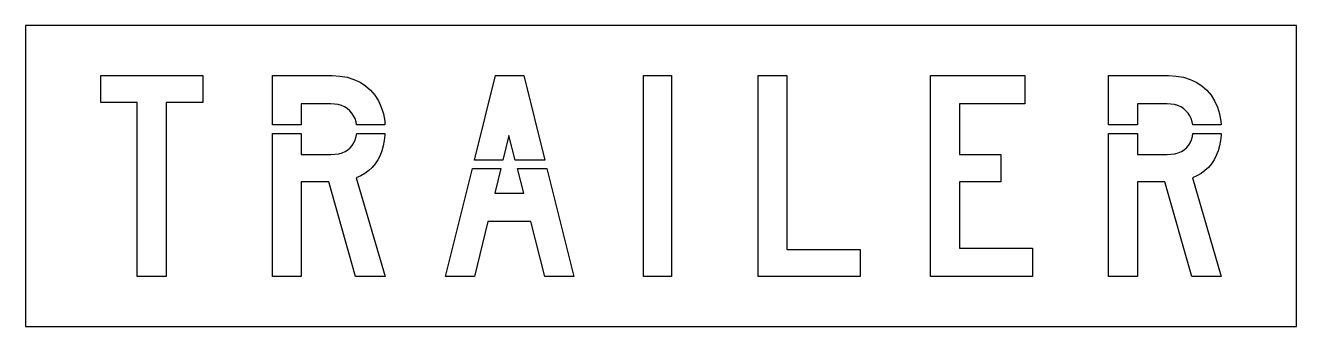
# Model space of a CAD drawing. Extents: x 0 to 76, y 0 to 18.
import ezdxf

# ---------------------------------------------------------------- set-up
doc = ezdxf.new("R2010")
doc.units = 0
doc.layers.add('CUT', color=7, linetype='Continuous')
doc.layers.add('OUTSIDE', color=1, linetype='Continuous')

msp = doc.modelspace()

# ---------------------------------------------------------------- linework, layer by layer
at = {"layer": 'CUT'}
for points in [[(4.5, 13.4004), (4.5, 15), (10.6056, 15), (10.6056, 13.4004), (8.4156, 13.4004), (8.4156, 3), (6.6888, 3), (6.6888, 13.4004)], [(19.3897, 12.9048), (19.2433, 13.0272), (19.0789, 13.1292), (18.8977, 13.2096), (18.6997, 13.2684), (18.4885, 13.3032), (18.2629, 13.3152), (16.4941, 13.3152), (16.4941, 12.0506), (14.7685, 12.0506), (14.7685, 15), (18.3469, 15), (18.8077, 14.9736), (19.2385, 14.898), (19.6393, 14.772), (20.0077, 14.6004), (20.3413, 14.3844), (20.6365, 14.1264), (20.8933, 13.8276), (21.1069, 13.4904), (21.2785, 13.1172), (21.4021, 12.7092), (21.4789, 12.27), (21.4912, 12.0506), (19.8026, 12.0506), (19.7701, 12.234), (19.7077, 12.4272), (19.6225, 12.6048), (19.5157, 12.7644)], [(28.1101, 15), (29.7949, 15), (31.0539, 9.9458), (29.2885, 9.9458), (28.9105, 11.4216), (28.5506, 9.9458), (26.8511, 9.9458)], [(36.947, 3), (36.947, 15), (38.6306, 15), (38.6306, 3)], [(45.5307, 4.5996), (49.9095, 4.5996), (49.9095, 3), (43.8051, 3), (43.8051, 15), (45.5307, 15)], [(59.7567, 13.3152), (55.8411, 13.3152), (55.8411, 10.284), (58.3251, 10.284), (58.3251, 8.6424), (55.8411, 8.6424), (55.8411, 4.6848), (60.2199, 4.6848), (60.2199, 3), (54.1155, 3), (54.1155, 15), (59.7567, 15)], [(69.3844, 12.9048), (69.238, 13.0272), (69.0736, 13.1292), (68.8924, 13.2096), (68.6944, 13.2684), (68.4832, 13.3032), (68.2576, 13.3152), (66.4888, 13.3152), (66.4888, 12.0506), (64.7632, 12.0506), (64.7632, 15), (68.3416, 15), (68.8024, 14.9736), (69.2332, 14.898), (69.634, 14.772), (70.0024, 14.6004), (70.336, 14.3844), (70.6312, 14.1264), (70.888, 13.8276), (71.1016, 13.4904), (71.2732, 13.1172), (71.3968, 12.7092), (71.4736, 12.27), (71.4859, 12.0506), (69.7973, 12.0506), (69.7648, 12.234), (69.7024, 12.4272), (69.6172, 12.6048), (69.5104, 12.7644)], [(16.4941, 11.5486), (16.4941, 10.284), (18.2629, 10.284), (18.5053, 10.296), (18.7297, 10.3296), (18.9325, 10.3848), (19.1161, 10.4616), (19.2793, 10.56), (19.4209, 10.6788), (19.5421, 10.818), (19.6417, 10.9764), (19.7197, 11.1552), (19.7761, 11.352), (19.8068, 11.5486), (21.4966, 11.5486), (21.4933, 11.4504), (21.4561, 11.1168), (21.3949, 10.8012), (21.3097, 10.5036), (21.2005, 10.2264), (21.0685, 9.9684), (20.9113, 9.732), (20.7313, 9.5172), (20.5285, 9.3252), (20.3017, 9.1572), (20.0509, 9.0132), (19.7785, 8.8944), (21.5053, 3), (19.7365, 3), (18.1369, 8.6424), (16.4941, 8.6424), (16.4941, 3), (14.7685, 3), (14.7685, 11.5486)], [(66.4888, 11.5486), (66.4888, 10.284), (68.2576, 10.284), (68.5, 10.296), (68.7244, 10.3296), (68.9272, 10.3848), (69.1108, 10.4616), (69.274, 10.56), (69.4156, 10.6788), (69.5368, 10.818), (69.6364, 10.9764), (69.7144, 11.1552), (69.7708, 11.352), (69.8016, 11.5486), (71.4914, 11.5486), (71.488, 11.4504), (71.4508, 11.1168), (71.3896, 10.8012), (71.3044, 10.5036), (71.1952, 10.2264), (71.0632, 9.9684), (70.906, 9.732), (70.726, 9.5172), (70.5232, 9.3252), (70.2964, 9.1572), (70.0456, 9.0132), (69.7732, 8.8944), (71.5, 3), (69.7312, 3), (68.1316, 8.6424), (66.4888, 8.6424), (66.4888, 3), (64.7632, 3), (64.7632, 11.5486)], [(28.4281, 9.4438), (28.0681, 7.968), (29.7949, 7.968), (29.417, 9.4438), (31.179, 9.4438), (32.7841, 3), (31.0573, 3), (30.2149, 6.2844), (27.6469, 6.2844), (26.8465, 3), (25.1209, 3), (26.7261, 9.4438)]]:
    msp.add_lwpolyline(points, close=True, dxfattribs=at)
at = {"layer": 'OUTSIDE'}
msp.add_lwpolyline([(0, 0), (76, 0), (76, 18), (0, 18)], close=True, dxfattribs=at)

doc.saveas('drawing.dxf')
